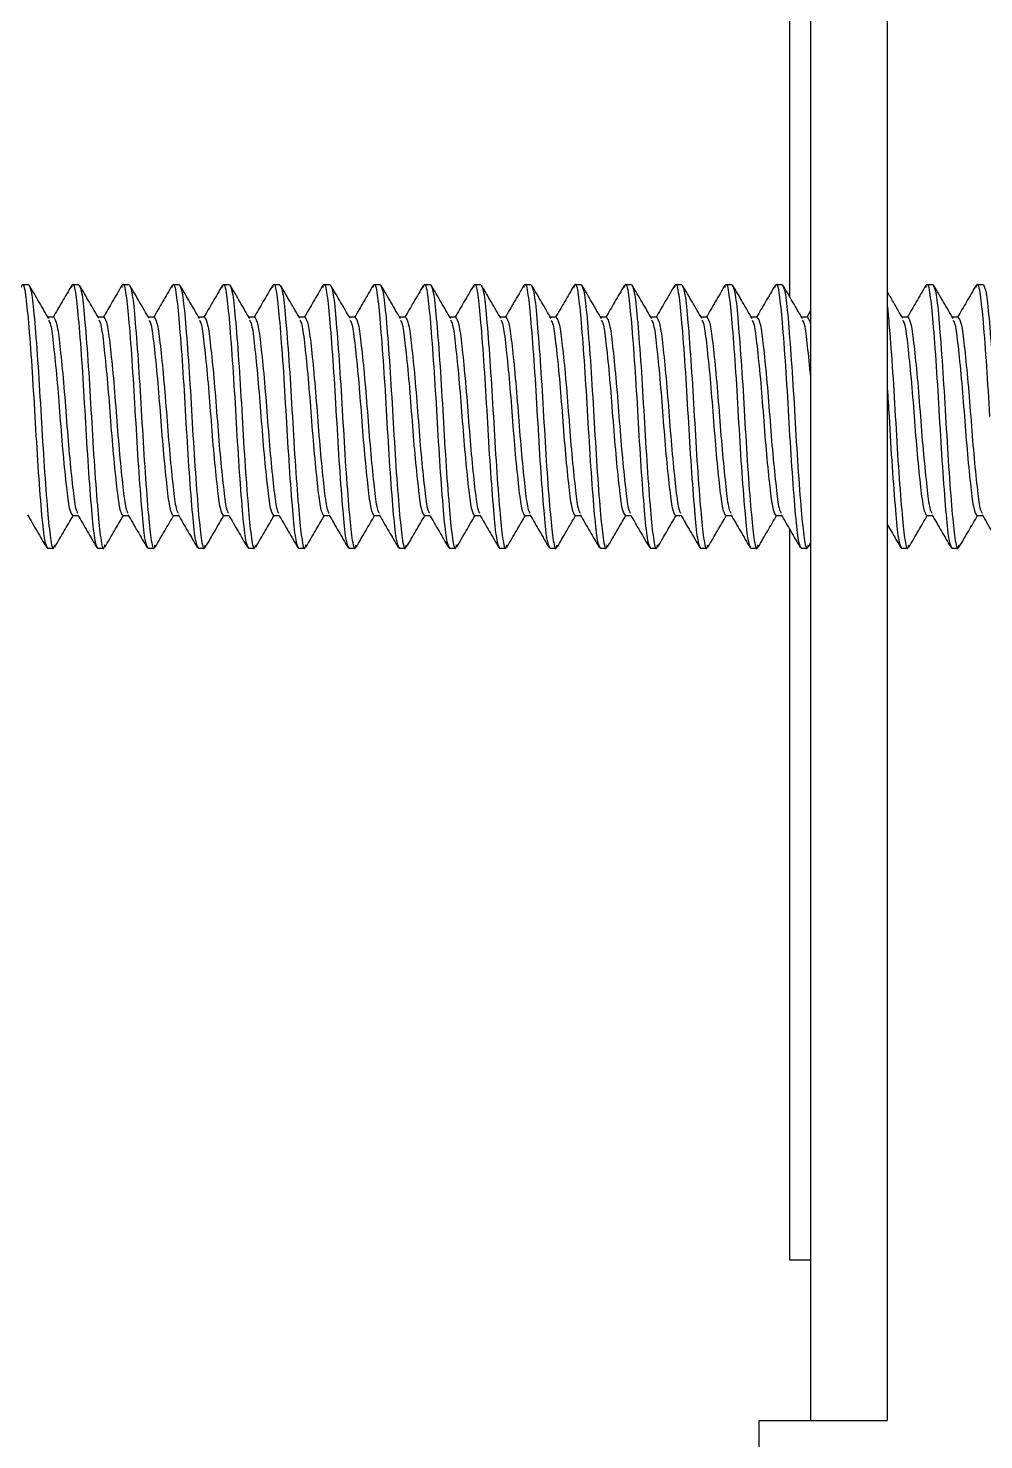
# Model space of a CAD drawing. Header units: inches. Extents: x -2.74 to 2.74, y -2.85 to 0.05.
# Drawn here: x -0.596 to -0.002, y -1.637 to -0.758 of the extents above; entities that cross this region are included whole.
import ezdxf

# ---------------------------------------------------------------- set-up
doc = ezdxf.new("R2010")
doc.units = ezdxf.units.IN
doc.header["$LTSCALE"] = 0.5
doc.header["$MEASUREMENT"] = 0
doc.layers.add('Hardware', color=242, linetype='CONTINUOUS')
doc.layers.add('Mounting', color=4, linetype='CONTINUOUS')

msp = doc.modelspace()

# ---------------------------------------------------------------- linework, layer by layer
at = {"layer": 'Hardware', "linetype": 'Continuous', "lineweight": 25, "transparency": 16777216}
for p, q in [((-0.59596, -0.918), (-0.59986, -0.918)), ((-0.56471, -0.918), (-0.56861, -0.918)), ((-0.53346, -0.918), (-0.53736, -0.918)), ((-0.50221, -0.918), (-0.50611, -0.918)), ((-0.47096, -0.918), (-0.47486, -0.918)), ((-0.43971, -0.918), (-0.44361, -0.918)), ((-0.40846, -0.918), (-0.41236, -0.918)), ((-0.37721, -0.918), (-0.38111, -0.918)), ((-0.34596, -0.918), (-0.34986, -0.918)), ((-0.31471, -0.918), (-0.31861, -0.918)), ((-0.28346, -0.918), (-0.28736, -0.918)), ((-0.25221, -0.918), (-0.25611, -0.918)), ((-0.22096, -0.918), (-0.22486, -0.918)), ((-0.18971, -0.918), (-0.19361, -0.918)), ((-0.15846, -0.918), (-0.16236, -0.918)), ((-0.12721, -0.918), (-0.13111, -0.918)), ((-0.03346, -0.918), (-0.03736, -0.918)), ((-0.00221, -0.918), (-0.00611, -0.918)), ((-0.58033, -0.9383), (-0.58387, -0.9383)), ((-0.54908, -0.9383), (-0.55262, -0.9383)), ((-0.51783, -0.9383), (-0.52137, -0.9383)), ((-0.48658, -0.9383), (-0.49012, -0.9383)), ((-0.45533, -0.9383), (-0.45887, -0.9383)), ((-0.42408, -0.9383), (-0.42762, -0.9383)), ((-0.39283, -0.9383), (-0.39637, -0.9383)), ((-0.36158, -0.9383), (-0.36512, -0.9383)), ((-0.33033, -0.9383), (-0.33387, -0.9383)), ((-0.29908, -0.9383), (-0.30262, -0.9383)), ((-0.26783, -0.9383), (-0.27137, -0.9383)), ((-0.23658, -0.9383), (-0.24012, -0.9383)), ((-0.20533, -0.9383), (-0.20887, -0.9383)), ((-0.17408, -0.9383), (-0.17762, -0.9383)), ((-0.14283, -0.9383), (-0.14637, -0.9383)), ((-0.11158, -0.9383), (-0.11512, -0.9383)), ((-0.04908, -0.9383), (-0.05262, -0.9383)), ((-0.01783, -0.9383), (-0.02137, -0.9383)), ((-0.56861, -1.0617), (-0.56508, -1.0617)), ((-0.53736, -1.0617), (-0.53383, -1.0617)), ((-0.50611, -1.0617), (-0.50258, -1.0617)), ((-0.47486, -1.0617), (-0.47133, -1.0617)), ((-0.44361, -1.0617), (-0.44008, -1.0617)), ((-0.41236, -1.0617), (-0.40883, -1.0617)), ((-0.38111, -1.0617), (-0.37758, -1.0617)), ((-0.34986, -1.0617), (-0.34633, -1.0617)), ((-0.31861, -1.0617), (-0.31508, -1.0617)), ((-0.28736, -1.0617), (-0.28383, -1.0617)), ((-0.25611, -1.0617), (-0.25258, -1.0617)), ((-0.22486, -1.0617), (-0.22133, -1.0617)), ((-0.19361, -1.0617), (-0.19008, -1.0617)), ((-0.16236, -1.0617), (-0.15883, -1.0617)), ((-0.13111, -1.0617), (-0.12758, -1.0617)), ((-0.03736, -1.0617), (-0.03383, -1.0617)), ((-0.00611, -1.0617), (-0.00258, -1.0617)), ((-0.58424, -1.082), (-0.58033, -1.082)), ((-0.55299, -1.082), (-0.54908, -1.082)), ((-0.52174, -1.082), (-0.51783, -1.082)), ((-0.49049, -1.082), (-0.48658, -1.082)), ((-0.45924, -1.082), (-0.45533, -1.082)), ((-0.42799, -1.082), (-0.42408, -1.082)), ((-0.39674, -1.082), (-0.39283, -1.082)), ((-0.36549, -1.082), (-0.36158, -1.082)), ((-0.33424, -1.082), (-0.33033, -1.082)), ((-0.30299, -1.082), (-0.29908, -1.082)), ((-0.27174, -1.082), (-0.26783, -1.082)), ((-0.24049, -1.082), (-0.23658, -1.082)), ((-0.20924, -1.082), (-0.20533, -1.082)), ((-0.17799, -1.082), (-0.17408, -1.082)), ((-0.14674, -1.082), (-0.14283, -1.082)), ((-0.11549, -1.082), (-0.11158, -1.082)), ((-0.05299, -1.082), (-0.04908, -1.082)), ((-0.02174, -1.082), (-0.01783, -1.082))]:
    msp.add_line(p, q, dxfattribs=at)
for points, knots in [([(-0.60044, -0.91982), (-0.60025, -0.91909), (-0.59939, -0.91582), (-0.59782, -0.92287), (-0.59606, -0.94039), (-0.59393, -0.9678), (-0.59267, -0.98936), (-0.59205, -1)], [0, 0, 0, 0, 0.067414, 0.302889, 0.531012, 0.768551, 1, 1, 1, 1]), ([(-0.59596, -0.918), (-0.59527, -0.91926), (-0.59392, -0.92173), (-0.59215, -0.9407), (-0.59003, -0.96772), (-0.58877, -0.98933), (-0.58814, -1)], [0, 0, 0, 0, 0.2524966, 0.4971109, 0.7518203, 1, 1, 1, 1]), ([(-0.58341, -0.93908), (-0.5854, -0.93568), (-0.58937, -0.92885), (-0.59334, -0.92202), (-0.59533, -0.91861)], [0, 0, 0, 0, 0.499522, 1, 1, 1, 1]), ([(-0.56919, -0.9185), (-0.57117, -0.92192), (-0.57501, -0.92852), (-0.57885, -0.93512), (-0.58071, -0.9383)], [0, 0, 0, 0, 0.51786, 1, 1, 1, 1]), ([(-0.56919, -0.91982), (-0.569, -0.91909), (-0.56814, -0.91582), (-0.56657, -0.92287), (-0.56481, -0.94039), (-0.56268, -0.9678), (-0.56142, -0.98936), (-0.5608, -1)], [0, 0, 0, 0, 0.067414, 0.302889, 0.531012, 0.768551, 1, 1, 1, 1]), ([(-0.56471, -0.918), (-0.56402, -0.91926), (-0.56267, -0.92173), (-0.56091, -0.9407), (-0.55878, -0.96772), (-0.55752, -0.98933), (-0.55689, -1)], [0, 0, 0, 0, 0.2524967, 0.4971106, 0.7518208, 1, 1, 1, 1]), ([(-0.55216, -0.93908), (-0.55415, -0.93568), (-0.55812, -0.92885), (-0.56209, -0.92202), (-0.56408, -0.91861)], [0, 0, 0, 0, 0.499522, 1, 1, 1, 1]), ([(-0.53794, -0.9185), (-0.53992, -0.92192), (-0.54376, -0.92852), (-0.5476, -0.93512), (-0.54946, -0.9383)], [0, 0, 0, 0, 0.517847, 1, 1, 1, 1]), ([(-0.53794, -0.91982), (-0.53775, -0.91909), (-0.53689, -0.91582), (-0.53532, -0.92287), (-0.53356, -0.94039), (-0.53143, -0.9678), (-0.53017, -0.98936), (-0.52955, -1)], [0, 0, 0, 0, 0.067414, 0.302888, 0.531012, 0.768551, 1, 1, 1, 1]), ([(-0.53346, -0.918), (-0.53277, -0.91926), (-0.53142, -0.92173), (-0.52966, -0.9407), (-0.52753, -0.96772), (-0.52627, -0.98933), (-0.52564, -1)], [0, 0, 0, 0, 0.2524967, 0.4971106, 0.7518208, 1, 1, 1, 1]), ([(-0.52091, -0.93908), (-0.5229, -0.93568), (-0.52687, -0.92885), (-0.53084, -0.92202), (-0.53283, -0.91861)], [0, 0, 0, 0, 0.499522, 1, 1, 1, 1]), ([(-0.50669, -0.9185), (-0.50867, -0.92192), (-0.51251, -0.92852), (-0.51635, -0.93512), (-0.51821, -0.9383)], [0, 0, 0, 0, 0.517873, 1, 1, 1, 1]), ([(-0.50669, -0.91982), (-0.5065, -0.91909), (-0.50564, -0.91582), (-0.50407, -0.92287), (-0.50231, -0.94039), (-0.50019, -0.9678), (-0.49892, -0.98936), (-0.4983, -1)], [0, 0, 0, 0, 0.0674136, 0.3028885, 0.5310124, 0.768551, 1, 1, 1, 1]), ([(-0.50221, -0.918), (-0.50152, -0.91926), (-0.50017, -0.92173), (-0.49841, -0.9407), (-0.49628, -0.96772), (-0.49502, -0.98933), (-0.49439, -1)], [0, 0, 0, 0, 0.2524961, 0.4971106, 0.7518208, 1, 1, 1, 1]), ([(-0.48966, -0.93908), (-0.49165, -0.93568), (-0.49562, -0.92885), (-0.49959, -0.92202), (-0.50157, -0.91861)], [0, 0, 0, 0, 0.499522, 1, 1, 1, 1]), ([(-0.47544, -0.9185), (-0.47742, -0.92192), (-0.48126, -0.92852), (-0.4851, -0.93512), (-0.48696, -0.9383)], [0, 0, 0, 0, 0.517873, 1, 1, 1, 1]), ([(-0.47544, -0.91982), (-0.47525, -0.91909), (-0.47439, -0.91582), (-0.47282, -0.92287), (-0.47106, -0.94039), (-0.46894, -0.9678), (-0.46767, -0.98936), (-0.46705, -1)], [0, 0, 0, 0, 0.0674136, 0.3028885, 0.5310124, 0.768551, 1, 1, 1, 1]), ([(-0.47096, -0.918), (-0.47027, -0.91926), (-0.46892, -0.92173), (-0.46716, -0.9407), (-0.46503, -0.96772), (-0.46377, -0.98933), (-0.46314, -1)], [0, 0, 0, 0, 0.2524966, 0.4971109, 0.7518203, 1, 1, 1, 1]), ([(-0.45841, -0.93908), (-0.4604, -0.93568), (-0.46437, -0.92885), (-0.46834, -0.92202), (-0.47032, -0.91861)], [0, 0, 0, 0, 0.499522, 1, 1, 1, 1]), ([(-0.44419, -0.9185), (-0.44617, -0.92192), (-0.45001, -0.92852), (-0.45385, -0.93512), (-0.45571, -0.9383)], [0, 0, 0, 0, 0.517873, 1, 1, 1, 1]), ([(-0.44419, -0.91982), (-0.444, -0.91909), (-0.44314, -0.91582), (-0.44157, -0.92287), (-0.43981, -0.94039), (-0.43768, -0.9678), (-0.43642, -0.98936), (-0.4358, -1)], [0, 0, 0, 0, 0.067414, 0.302889, 0.531013, 0.768551, 1, 1, 1, 1]), ([(-0.43971, -0.918), (-0.43902, -0.91926), (-0.43767, -0.92173), (-0.43591, -0.9407), (-0.43378, -0.96772), (-0.43252, -0.98933), (-0.43189, -1)], [0, 0, 0, 0, 0.2524966, 0.4971109, 0.7518203, 1, 1, 1, 1]), ([(-0.42716, -0.93908), (-0.42915, -0.93568), (-0.43312, -0.92885), (-0.43709, -0.92202), (-0.43907, -0.91861)], [0, 0, 0, 0, 0.499509, 1, 1, 1, 1]), ([(-0.41294, -0.9185), (-0.41492, -0.92192), (-0.41876, -0.92852), (-0.4226, -0.93512), (-0.42446, -0.9383)], [0, 0, 0, 0, 0.517873, 1, 1, 1, 1]), ([(-0.41294, -0.91982), (-0.41275, -0.91909), (-0.41189, -0.91582), (-0.41032, -0.92287), (-0.40856, -0.94039), (-0.40643, -0.9678), (-0.40517, -0.98936), (-0.40455, -1)], [0, 0, 0, 0, 0.067414, 0.302889, 0.531012, 0.768551, 1, 1, 1, 1]), ([(-0.40846, -0.918), (-0.40777, -0.91926), (-0.40642, -0.92173), (-0.40465, -0.9407), (-0.40253, -0.96772), (-0.40127, -0.98933), (-0.40064, -1)], [0, 0, 0, 0, 0.2524966, 0.4971109, 0.7518203, 1, 1, 1, 1]), ([(-0.39591, -0.93908), (-0.3979, -0.93568), (-0.40187, -0.92885), (-0.40584, -0.92202), (-0.40783, -0.91861)], [0, 0, 0, 0, 0.499522, 1, 1, 1, 1]), ([(-0.38169, -0.9185), (-0.38367, -0.92192), (-0.38751, -0.92852), (-0.39135, -0.93512), (-0.39321, -0.9383)], [0, 0, 0, 0, 0.51786, 1, 1, 1, 1]), ([(-0.38169, -0.91982), (-0.3815, -0.91909), (-0.38064, -0.91582), (-0.37907, -0.92287), (-0.37731, -0.94039), (-0.37518, -0.9678), (-0.37392, -0.98936), (-0.3733, -1)], [0, 0, 0, 0, 0.067414, 0.302889, 0.531012, 0.768551, 1, 1, 1, 1]), ([(-0.37721, -0.918), (-0.37652, -0.91926), (-0.37517, -0.92173), (-0.37341, -0.9407), (-0.37128, -0.96772), (-0.37002, -0.98933), (-0.36939, -1)], [0, 0, 0, 0, 0.2524967, 0.4971106, 0.7518208, 1, 1, 1, 1]), ([(-0.36466, -0.93908), (-0.36665, -0.93568), (-0.37062, -0.92885), (-0.37459, -0.92202), (-0.37658, -0.91861)], [0, 0, 0, 0, 0.499522, 1, 1, 1, 1]), ([(-0.35044, -0.9185), (-0.35242, -0.92192), (-0.35626, -0.92852), (-0.3601, -0.93512), (-0.36196, -0.9383)], [0, 0, 0, 0, 0.517847, 1, 1, 1, 1]), ([(-0.35044, -0.91982), (-0.35025, -0.91909), (-0.34939, -0.91582), (-0.34782, -0.92287), (-0.34606, -0.94039), (-0.34393, -0.9678), (-0.34267, -0.98936), (-0.34205, -1)], [0, 0, 0, 0, 0.067414, 0.302888, 0.531012, 0.768551, 1, 1, 1, 1]), ([(-0.34596, -0.918), (-0.34527, -0.91926), (-0.34392, -0.92173), (-0.34216, -0.9407), (-0.34003, -0.96772), (-0.33877, -0.98933), (-0.33814, -1)], [0, 0, 0, 0, 0.2524967, 0.4971106, 0.7518208, 1, 1, 1, 1]), ([(-0.33341, -0.93908), (-0.3354, -0.93568), (-0.33937, -0.92885), (-0.34334, -0.92202), (-0.34533, -0.91861)], [0, 0, 0, 0, 0.499522, 1, 1, 1, 1]), ([(-0.31919, -0.9185), (-0.32117, -0.92192), (-0.32501, -0.92852), (-0.32885, -0.93512), (-0.33071, -0.9383)], [0, 0, 0, 0, 0.517873, 1, 1, 1, 1]), ([(-0.31919, -0.91982), (-0.319, -0.91909), (-0.31814, -0.91582), (-0.31657, -0.92287), (-0.31481, -0.94039), (-0.31269, -0.9678), (-0.31142, -0.98936), (-0.3108, -1)], [0, 0, 0, 0, 0.0674136, 0.3028885, 0.5310124, 0.768551, 1, 1, 1, 1]), ([(-0.31471, -0.918), (-0.31402, -0.91926), (-0.31267, -0.92173), (-0.31091, -0.9407), (-0.30878, -0.96772), (-0.30752, -0.98933), (-0.30689, -1)], [0, 0, 0, 0, 0.2524961, 0.4971106, 0.7518208, 1, 1, 1, 1]), ([(-0.30216, -0.93908), (-0.30415, -0.93568), (-0.30812, -0.92885), (-0.31209, -0.92202), (-0.31407, -0.91861)], [0, 0, 0, 0, 0.499522, 1, 1, 1, 1]), ([(-0.28794, -0.9185), (-0.28992, -0.92192), (-0.29376, -0.92852), (-0.2976, -0.93512), (-0.29946, -0.9383)], [0, 0, 0, 0, 0.517873, 1, 1, 1, 1]), ([(-0.28794, -0.91982), (-0.28775, -0.91909), (-0.28689, -0.91582), (-0.28532, -0.92287), (-0.28356, -0.94039), (-0.28144, -0.9678), (-0.28017, -0.98936), (-0.27955, -1)], [0, 0, 0, 0, 0.0674136, 0.3028885, 0.5310124, 0.768551, 1, 1, 1, 1]), ([(-0.28346, -0.918), (-0.28277, -0.91926), (-0.28142, -0.92173), (-0.27966, -0.9407), (-0.27753, -0.96772), (-0.27627, -0.98933), (-0.27564, -1)], [0, 0, 0, 0, 0.2524966, 0.4971109, 0.7518203, 1, 1, 1, 1]), ([(-0.27091, -0.93908), (-0.2729, -0.93568), (-0.27687, -0.92885), (-0.28084, -0.92202), (-0.28282, -0.91861)], [0, 0, 0, 0, 0.499522, 1, 1, 1, 1]), ([(-0.25669, -0.9185), (-0.25867, -0.92192), (-0.26251, -0.92852), (-0.26635, -0.93512), (-0.26821, -0.9383)], [0, 0, 0, 0, 0.517873, 1, 1, 1, 1]), ([(-0.25669, -0.91982), (-0.2565, -0.91909), (-0.25564, -0.91582), (-0.25407, -0.92287), (-0.25231, -0.94039), (-0.25018, -0.9678), (-0.24892, -0.98936), (-0.2483, -1)], [0, 0, 0, 0, 0.067414, 0.302889, 0.531013, 0.768551, 1, 1, 1, 1]), ([(-0.25221, -0.918), (-0.25152, -0.91926), (-0.25017, -0.92173), (-0.24841, -0.9407), (-0.24628, -0.96772), (-0.24502, -0.98933), (-0.24439, -1)], [0, 0, 0, 0, 0.2524966, 0.4971109, 0.7518203, 1, 1, 1, 1]), ([(-0.23966, -0.93908), (-0.24165, -0.93568), (-0.24562, -0.92885), (-0.24959, -0.92202), (-0.25157, -0.91861)], [0, 0, 0, 0, 0.499509, 1, 1, 1, 1]), ([(-0.22544, -0.9185), (-0.22742, -0.92192), (-0.23126, -0.92852), (-0.2351, -0.93512), (-0.23696, -0.9383)], [0, 0, 0, 0, 0.517873, 1, 1, 1, 1]), ([(-0.22544, -0.91982), (-0.22525, -0.91909), (-0.22439, -0.91582), (-0.22282, -0.92287), (-0.22106, -0.94039), (-0.21893, -0.9678), (-0.21767, -0.98936), (-0.21705, -1)], [0, 0, 0, 0, 0.067414, 0.302889, 0.531012, 0.768551, 1, 1, 1, 1]), ([(-0.22096, -0.918), (-0.22027, -0.91926), (-0.21892, -0.92173), (-0.21715, -0.9407), (-0.21503, -0.96772), (-0.21377, -0.98933), (-0.21314, -1)], [0, 0, 0, 0, 0.2524966, 0.4971109, 0.7518203, 1, 1, 1, 1]), ([(-0.20841, -0.93908), (-0.2104, -0.93568), (-0.21437, -0.92885), (-0.21834, -0.92202), (-0.22033, -0.91861)], [0, 0, 0, 0, 0.499522, 1, 1, 1, 1]), ([(-0.19419, -0.9185), (-0.19617, -0.92192), (-0.20001, -0.92852), (-0.20385, -0.93512), (-0.20571, -0.9383)], [0, 0, 0, 0, 0.517873, 1, 1, 1, 1]), ([(-0.19419, -0.91982), (-0.194, -0.91909), (-0.19314, -0.91582), (-0.19157, -0.92287), (-0.18981, -0.94039), (-0.18768, -0.9678), (-0.18642, -0.98936), (-0.1858, -1)], [0, 0, 0, 0, 0.067414, 0.302889, 0.531012, 0.768551, 1, 1, 1, 1]), ([(-0.18971, -0.918), (-0.18902, -0.91926), (-0.18767, -0.92173), (-0.1859, -0.9407), (-0.18378, -0.96772), (-0.18252, -0.98933), (-0.18189, -1)], [0, 0, 0, 0, 0.2524966, 0.4971109, 0.7518203, 1, 1, 1, 1]), ([(-0.17716, -0.93908), (-0.17915, -0.93568), (-0.18312, -0.92885), (-0.18709, -0.92202), (-0.18908, -0.91861)], [0, 0, 0, 0, 0.499522, 1, 1, 1, 1]), ([(-0.16294, -0.9185), (-0.16492, -0.92192), (-0.16876, -0.92852), (-0.1726, -0.93512), (-0.17446, -0.9383)], [0, 0, 0, 0, 0.517873, 1, 1, 1, 1]), ([(-0.16294, -0.91982), (-0.16275, -0.91909), (-0.16189, -0.91582), (-0.16032, -0.92287), (-0.15856, -0.94039), (-0.15643, -0.9678), (-0.15517, -0.98936), (-0.15455, -1)], [0, 0, 0, 0, 0.067414, 0.302889, 0.531012, 0.768551, 1, 1, 1, 1]), ([(-0.15846, -0.918), (-0.15777, -0.91926), (-0.15642, -0.92173), (-0.15465, -0.9407), (-0.15253, -0.96772), (-0.15127, -0.98933), (-0.15064, -1)], [0, 0, 0, 0, 0.2524966, 0.4971109, 0.7518203, 1, 1, 1, 1]), ([(-0.14591, -0.93908), (-0.1479, -0.93568), (-0.15187, -0.92885), (-0.15584, -0.92202), (-0.15783, -0.91861)], [0, 0, 0, 0, 0.499522, 1, 1, 1, 1]), ([(-0.13169, -0.9185), (-0.13367, -0.92192), (-0.13751, -0.92852), (-0.14135, -0.93512), (-0.14321, -0.9383)], [0, 0, 0, 0, 0.517873, 1, 1, 1, 1]), ([(-0.13169, -0.91982), (-0.1315, -0.91909), (-0.13064, -0.91582), (-0.12907, -0.92287), (-0.12731, -0.94039), (-0.12518, -0.9678), (-0.12392, -0.98936), (-0.1233, -1)], [0, 0, 0, 0, 0.067414, 0.302889, 0.531012, 0.768551, 1, 1, 1, 1]), ([(-0.12721, -0.918), (-0.12652, -0.91926), (-0.12517, -0.92173), (-0.1234, -0.9407), (-0.12128, -0.96772), (-0.12002, -0.98933), (-0.11939, -1)], [0, 0, 0, 0, 0.2524966, 0.4971109, 0.7518203, 1, 1, 1, 1]), ([(-0.11466, -0.93908), (-0.11665, -0.93568), (-0.12062, -0.92885), (-0.12459, -0.92202), (-0.12657, -0.91861)], [0, 0, 0, 0, 0.499522, 1, 1, 1, 1]), ([(-0.05216, -0.93908), (-0.05415, -0.93568), (-0.05738, -0.93013), (-0.06061, -0.92457), (-0.06186, -0.92243)], [0, 0, 0, 0, 0.4995215, 0.8135107, 0.8135107, 0.8135107, 0.8135107]), ([(-0.03794, -0.9185), (-0.03992, -0.92192), (-0.04376, -0.92852), (-0.0476, -0.93512), (-0.04946, -0.9383)], [0, 0, 0, 0, 0.517873, 1, 1, 1, 1]), ([(-0.03794, -0.91982), (-0.03775, -0.91909), (-0.03689, -0.91582), (-0.03532, -0.92287), (-0.03356, -0.94039), (-0.03144, -0.9678), (-0.03017, -0.98936), (-0.02955, -1)], [0, 0, 0, 0, 0.0674136, 0.3028885, 0.5310124, 0.768551, 1, 1, 1, 1]), ([(-0.03346, -0.918), (-0.03277, -0.91926), (-0.03142, -0.92173), (-0.02966, -0.9407), (-0.02753, -0.96772), (-0.02627, -0.98933), (-0.02564, -1)], [0, 0, 0, 0, 0.2524961, 0.4971106, 0.7518208, 1, 1, 1, 1]), ([(-0.02091, -0.93908), (-0.0229, -0.93568), (-0.02687, -0.92885), (-0.03084, -0.92202), (-0.03282, -0.91861)], [0, 0, 0, 0, 0.499522, 1, 1, 1, 1]), ([(-0.00669, -0.9185), (-0.00867, -0.92192), (-0.01251, -0.92852), (-0.01635, -0.93512), (-0.01821, -0.9383)], [0, 0, 0, 0, 0.517873, 1, 1, 1, 1]), ([(-0.00669, -0.91982), (-0.0065, -0.91909), (-0.00564, -0.91582), (-0.00407, -0.92287), (-0.00231, -0.94039), (-0.00019, -0.9678), (0.00108, -0.98936), (0.0017, -1)], [0, 0, 0, 0, 0.0674136, 0.3028885, 0.5310124, 0.768551, 1, 1, 1, 1]), ([(-0.00221, -0.918), (-0.00152, -0.91926), (-0.00017, -0.92173), (0.00159, -0.9407), (0.00372, -0.96772), (0.00498, -0.98933), (0.00561, -1)], [0, 0, 0, 0, 0.2524966, 0.4971109, 0.7518203, 1, 1, 1, 1]), ([(-0.06186, -0.93099), (-0.06153, -0.93408), (-0.06058, -0.94478), (-0.05878, -0.96772), (-0.05752, -0.98933), (-0.05689, -1)], [0.3654897, 0.3654897, 0.3654897, 0.3654897, 0.4971106, 0.7518208, 1, 1, 1, 1]), ([(-0.58033, -0.9383), (-0.57964, -0.93924), (-0.57829, -0.9411), (-0.57654, -0.95528), (-0.57442, -0.97553), (-0.57253, -0.99982), (-0.57063, -1.02432), (-0.56851, -1.04452), (-0.56693, -1.05778), (-0.56579, -1.05954), (-0.56531, -1.06028)], [0, 0, 0, 0, 0.131184, 0.258248, 0.38783, 0.519515, 0.648443, 0.780784, 0.907848, 1, 1, 1, 1]), ([(-0.54908, -0.9383), (-0.54839, -0.93924), (-0.54704, -0.9411), (-0.54529, -0.95528), (-0.54317, -0.97553), (-0.54128, -0.99982), (-0.53938, -1.02432), (-0.53726, -1.04452), (-0.53568, -1.05778), (-0.53454, -1.05954), (-0.53405, -1.06028)], [0, 0, 0, 0, 0.131184, 0.258247, 0.38783, 0.519516, 0.648443, 0.780784, 0.907848, 1, 1, 1, 1]), ([(-0.51783, -0.9383), (-0.51714, -0.93924), (-0.51579, -0.9411), (-0.51404, -0.95528), (-0.51192, -0.97553), (-0.51003, -0.99982), (-0.50813, -1.02432), (-0.50601, -1.04452), (-0.50443, -1.05778), (-0.50329, -1.05954), (-0.50281, -1.06028)], [0, 0, 0, 0, 0.131184, 0.258248, 0.387831, 0.519516, 0.648443, 0.780784, 0.907849, 1, 1, 1, 1]), ([(-0.48658, -0.9383), (-0.48589, -0.93924), (-0.48454, -0.9411), (-0.48279, -0.95528), (-0.48067, -0.97553), (-0.47878, -0.99982), (-0.47689, -1.02432), (-0.47476, -1.04452), (-0.47318, -1.05778), (-0.47204, -1.05954), (-0.47156, -1.06028)], [0, 0, 0, 0, 0.131183, 0.258248, 0.38783, 0.519516, 0.648443, 0.780784, 0.907849, 1, 1, 1, 1]), ([(-0.45533, -0.9383), (-0.45465, -0.93924), (-0.45329, -0.9411), (-0.45154, -0.95528), (-0.44942, -0.97553), (-0.44753, -0.99982), (-0.44564, -1.02432), (-0.4435, -1.04452), (-0.44193, -1.05778), (-0.44079, -1.05954), (-0.44031, -1.06028)], [0, 0, 0, 0, 0.1311837, 0.258248, 0.3878303, 0.519516, 0.6484429, 0.7807844, 0.9078481, 1, 1, 1, 1]), ([(-0.42408, -0.9383), (-0.4234, -0.93924), (-0.42204, -0.9411), (-0.42029, -0.95528), (-0.41817, -0.97553), (-0.41628, -0.99982), (-0.41439, -1.02432), (-0.41225, -1.04452), (-0.41068, -1.05778), (-0.40954, -1.05954), (-0.40906, -1.06028)], [0, 0, 0, 0, 0.1311837, 0.258248, 0.3878303, 0.519516, 0.6484429, 0.7807844, 0.9078481, 1, 1, 1, 1]), ([(-0.39283, -0.9383), (-0.39214, -0.93924), (-0.39079, -0.9411), (-0.38904, -0.95528), (-0.38692, -0.97553), (-0.38503, -0.99982), (-0.38313, -1.02432), (-0.38101, -1.04452), (-0.37943, -1.05778), (-0.37829, -1.05954), (-0.37781, -1.06028)], [0, 0, 0, 0, 0.131184, 0.258248, 0.38783, 0.519515, 0.648443, 0.780784, 0.907848, 1, 1, 1, 1]), ([(-0.36158, -0.9383), (-0.36089, -0.93924), (-0.35954, -0.9411), (-0.35779, -0.95528), (-0.35567, -0.97553), (-0.35378, -0.99982), (-0.35188, -1.02432), (-0.34976, -1.04452), (-0.34818, -1.05778), (-0.34704, -1.05954), (-0.34655, -1.06028)], [0, 0, 0, 0, 0.131184, 0.258247, 0.38783, 0.519516, 0.648443, 0.780784, 0.907848, 1, 1, 1, 1]), ([(-0.33033, -0.9383), (-0.32964, -0.93924), (-0.32829, -0.9411), (-0.32654, -0.95528), (-0.32442, -0.97553), (-0.32253, -0.99982), (-0.32063, -1.02432), (-0.31851, -1.04452), (-0.31693, -1.05778), (-0.31579, -1.05954), (-0.31531, -1.06028)], [0, 0, 0, 0, 0.131184, 0.258248, 0.387831, 0.519516, 0.648443, 0.780784, 0.907849, 1, 1, 1, 1]), ([(-0.29908, -0.9383), (-0.2984, -0.93924), (-0.29704, -0.9411), (-0.29529, -0.95528), (-0.29317, -0.97553), (-0.29128, -0.99982), (-0.28939, -1.02432), (-0.28726, -1.04452), (-0.28568, -1.05778), (-0.28454, -1.05954), (-0.28406, -1.06028)], [0, 0, 0, 0, 0.131184, 0.258248, 0.38783, 0.519516, 0.648443, 0.780784, 0.907849, 1, 1, 1, 1]), ([(-0.26783, -0.9383), (-0.26715, -0.93924), (-0.26579, -0.9411), (-0.26404, -0.95528), (-0.26192, -0.97553), (-0.26003, -0.99982), (-0.25814, -1.02432), (-0.256, -1.04452), (-0.25443, -1.05778), (-0.25329, -1.05954), (-0.25281, -1.06028)], [0, 0, 0, 0, 0.1311837, 0.258248, 0.3878303, 0.519516, 0.6484429, 0.7807844, 0.9078481, 1, 1, 1, 1]), ([(-0.23658, -0.9383), (-0.2359, -0.93924), (-0.23454, -0.9411), (-0.23279, -0.95528), (-0.23067, -0.97553), (-0.22878, -0.99982), (-0.22689, -1.02432), (-0.22475, -1.04452), (-0.22318, -1.05778), (-0.22204, -1.05954), (-0.22156, -1.06028)], [0, 0, 0, 0, 0.1311837, 0.258248, 0.3878303, 0.519516, 0.6484429, 0.7807844, 0.9078481, 1, 1, 1, 1]), ([(-0.20533, -0.9383), (-0.20464, -0.93924), (-0.20329, -0.9411), (-0.20154, -0.95528), (-0.19942, -0.97553), (-0.19753, -0.99982), (-0.19563, -1.02432), (-0.19351, -1.04452), (-0.19193, -1.05778), (-0.19079, -1.05954), (-0.1903, -1.06028)], [0, 0, 0, 0, 0.131184, 0.258248, 0.38783, 0.519515, 0.648443, 0.780784, 0.907848, 1, 1, 1, 1]), ([(-0.17408, -0.9383), (-0.17339, -0.93924), (-0.17204, -0.9411), (-0.17029, -0.95528), (-0.16817, -0.97553), (-0.16628, -0.99982), (-0.16438, -1.02432), (-0.16226, -1.04452), (-0.16068, -1.05778), (-0.15954, -1.05954), (-0.15905, -1.06028)], [0, 0, 0, 0, 0.131184, 0.258248, 0.38783, 0.519515, 0.648443, 0.780784, 0.907848, 1, 1, 1, 1]), ([(-0.14283, -0.9383), (-0.14214, -0.93924), (-0.14079, -0.9411), (-0.13904, -0.95528), (-0.13692, -0.97553), (-0.13503, -0.99982), (-0.13313, -1.02432), (-0.13101, -1.04452), (-0.12943, -1.05778), (-0.12829, -1.05954), (-0.1278, -1.06028)], [0, 0, 0, 0, 0.131184, 0.258248, 0.38783, 0.519515, 0.648443, 0.780784, 0.907848, 1, 1, 1, 1]), ([(-0.10966, -0.93435), (-0.10966, -0.93435), (-0.10966, -0.93435), (-0.10966, -0.93435), (-0.11042, -0.93567), (-0.11119, -0.93698), (-0.11196, -0.9383)], [0.8005378, 0.8005378, 0.8005378, 0.8005378, 0.8005706, 0.8005706, 0.8005706, 0.9999915, 0.9999915, 0.9999915, 0.9999915]), ([(-0.04908, -0.9383), (-0.04839, -0.93924), (-0.04704, -0.9411), (-0.04529, -0.95528), (-0.04317, -0.97553), (-0.04128, -0.99982), (-0.03938, -1.02432), (-0.03726, -1.04452), (-0.03568, -1.05778), (-0.03454, -1.05954), (-0.03406, -1.06028)], [0, 0, 0, 0, 0.131184, 0.258248, 0.38783, 0.519516, 0.648443, 0.780784, 0.907849, 1, 1, 1, 1]), ([(-0.01783, -0.9383), (-0.01715, -0.93924), (-0.01579, -0.9411), (-0.01404, -0.95528), (-0.01192, -0.97553), (-0.01003, -0.99982), (-0.00814, -1.02432), (-0.00601, -1.04452), (-0.00443, -1.05778), (-0.00329, -1.05954), (-0.00281, -1.06028)], [0, 0, 0, 0, 0.131184, 0.258248, 0.38783, 0.519516, 0.648443, 0.780784, 0.907849, 1, 1, 1, 1]), ([(-0.58348, -0.94011), (-0.58305, -0.94079), (-0.58196, -0.94251), (-0.58044, -0.95551), (-0.57831, -0.97567), (-0.57643, -1.00001), (-0.57454, -1.02429), (-0.57241, -1.04462), (-0.57065, -1.0589), (-0.5693, -1.06076), (-0.56861, -1.0617)], [0, 0, 0, 0, 0.082377, 0.210809, 0.344575, 0.47489, 0.605206, 0.738971, 0.867404, 1, 1, 1, 1]), ([(-0.55223, -0.94011), (-0.5518, -0.94079), (-0.55072, -0.94251), (-0.54919, -0.95551), (-0.54706, -0.97567), (-0.54518, -1.00001), (-0.54329, -1.02429), (-0.54116, -1.04462), (-0.5394, -1.0589), (-0.53805, -1.06076), (-0.53736, -1.0617)], [0, 0, 0, 0, 0.0823763, 0.2108087, 0.3445747, 0.4748899, 0.6052056, 0.7389715, 0.8674038, 1, 1, 1, 1]), ([(-0.52098, -0.94011), (-0.52055, -0.94079), (-0.51947, -0.94251), (-0.51794, -0.95551), (-0.51581, -0.97567), (-0.51393, -1.00001), (-0.51204, -1.02429), (-0.50991, -1.04462), (-0.50815, -1.0589), (-0.5068, -1.06076), (-0.50611, -1.0617)], [0, 0, 0, 0, 0.082376, 0.210809, 0.344574, 0.47489, 0.605205, 0.738972, 0.867404, 1, 1, 1, 1]), ([(-0.48973, -0.94011), (-0.4893, -0.94079), (-0.48822, -0.94251), (-0.48669, -0.95551), (-0.48456, -0.97567), (-0.48267, -1.00001), (-0.48079, -1.02429), (-0.47866, -1.04462), (-0.4769, -1.0589), (-0.47555, -1.06076), (-0.47486, -1.0617)], [0, 0, 0, 0, 0.082376, 0.210809, 0.344574, 0.47489, 0.605205, 0.738972, 0.867404, 1, 1, 1, 1]), ([(-0.45848, -0.94011), (-0.45805, -0.94079), (-0.45697, -0.94251), (-0.45544, -0.95551), (-0.45331, -0.97567), (-0.45142, -1.00001), (-0.44954, -1.02429), (-0.44741, -1.04462), (-0.44565, -1.0589), (-0.4443, -1.06076), (-0.44361, -1.0617)], [0, 0, 0, 0, 0.082376, 0.210809, 0.344574, 0.47489, 0.605205, 0.738972, 0.867404, 1, 1, 1, 1]), ([(-0.42723, -0.94011), (-0.4268, -0.94079), (-0.42571, -0.94251), (-0.42419, -0.95551), (-0.42206, -0.97567), (-0.42018, -1.00001), (-0.41829, -1.02429), (-0.41617, -1.04462), (-0.4144, -1.0589), (-0.41305, -1.06076), (-0.41236, -1.0617)], [0, 0, 0, 0, 0.082377, 0.210809, 0.344575, 0.47489, 0.605206, 0.738971, 0.867404, 1, 1, 1, 1]), ([(-0.39598, -0.94011), (-0.39555, -0.94079), (-0.39446, -0.94251), (-0.39294, -0.95551), (-0.39081, -0.97567), (-0.38893, -1.00001), (-0.38704, -1.02429), (-0.38491, -1.04462), (-0.38315, -1.0589), (-0.3818, -1.06076), (-0.38111, -1.0617)], [0, 0, 0, 0, 0.082377, 0.210809, 0.344575, 0.47489, 0.605206, 0.738971, 0.867404, 1, 1, 1, 1]), ([(-0.36473, -0.94011), (-0.3643, -0.94079), (-0.36322, -0.94251), (-0.36169, -0.95551), (-0.35956, -0.97567), (-0.35768, -1.00001), (-0.35579, -1.02429), (-0.35366, -1.04462), (-0.3519, -1.0589), (-0.35055, -1.06076), (-0.34986, -1.0617)], [0, 0, 0, 0, 0.0823763, 0.2108087, 0.3445747, 0.4748899, 0.6052051, 0.7389715, 0.8674038, 1, 1, 1, 1]), ([(-0.33348, -0.94011), (-0.33305, -0.94079), (-0.33197, -0.94251), (-0.33044, -0.95551), (-0.32831, -0.97567), (-0.32642, -1.00001), (-0.32454, -1.02429), (-0.32241, -1.04462), (-0.32065, -1.0589), (-0.3193, -1.06076), (-0.31861, -1.0617)], [0, 0, 0, 0, 0.082376, 0.210809, 0.344574, 0.47489, 0.605205, 0.738972, 0.867404, 1, 1, 1, 1]), ([(-0.30223, -0.94011), (-0.3018, -0.94079), (-0.30072, -0.94251), (-0.29919, -0.95551), (-0.29706, -0.97567), (-0.29517, -1.00001), (-0.29329, -1.02429), (-0.29116, -1.04462), (-0.2894, -1.0589), (-0.28805, -1.06076), (-0.28736, -1.0617)], [0, 0, 0, 0, 0.082376, 0.210809, 0.344574, 0.47489, 0.605205, 0.738972, 0.867404, 1, 1, 1, 1]), ([(-0.27098, -0.94011), (-0.27055, -0.94079), (-0.26947, -0.94251), (-0.26794, -0.95551), (-0.26581, -0.97567), (-0.26392, -1.00001), (-0.26204, -1.02429), (-0.25992, -1.04462), (-0.25815, -1.0589), (-0.2568, -1.06076), (-0.25611, -1.0617)], [0, 0, 0, 0, 0.082376, 0.210809, 0.344574, 0.47489, 0.605205, 0.738971, 0.867404, 1, 1, 1, 1]), ([(-0.23973, -0.94011), (-0.2393, -0.94079), (-0.23821, -0.94251), (-0.23669, -0.95551), (-0.23456, -0.97567), (-0.23268, -1.00001), (-0.23079, -1.02429), (-0.22867, -1.04462), (-0.2269, -1.0589), (-0.22555, -1.06076), (-0.22486, -1.0617)], [0, 0, 0, 0, 0.082377, 0.210809, 0.344575, 0.47489, 0.605206, 0.738971, 0.867404, 1, 1, 1, 1]), ([(-0.20848, -0.94011), (-0.20805, -0.94079), (-0.20696, -0.94251), (-0.20544, -0.95551), (-0.20331, -0.97567), (-0.20143, -1.00001), (-0.19954, -1.02429), (-0.19741, -1.04462), (-0.19565, -1.0589), (-0.1943, -1.06076), (-0.19361, -1.0617)], [0, 0, 0, 0, 0.082377, 0.210809, 0.344575, 0.47489, 0.605206, 0.738971, 0.867404, 1, 1, 1, 1]), ([(-0.17723, -0.94011), (-0.1768, -0.94079), (-0.17571, -0.94251), (-0.17419, -0.95551), (-0.17206, -0.97567), (-0.17018, -1.00001), (-0.16829, -1.02429), (-0.16616, -1.04462), (-0.1644, -1.0589), (-0.16305, -1.06076), (-0.16236, -1.0617)], [0, 0, 0, 0, 0.082377, 0.210809, 0.344575, 0.47489, 0.605206, 0.738971, 0.867404, 1, 1, 1, 1]), ([(-0.14598, -0.94011), (-0.14555, -0.94079), (-0.14446, -0.94251), (-0.14294, -0.95551), (-0.14081, -0.97567), (-0.13893, -1.00001), (-0.13704, -1.02429), (-0.13491, -1.04462), (-0.13315, -1.0589), (-0.1318, -1.06076), (-0.13111, -1.0617)], [0, 0, 0, 0, 0.082377, 0.210809, 0.344575, 0.47489, 0.605206, 0.738971, 0.867404, 1, 1, 1, 1]), ([(-0.11473, -0.94011), (-0.1143, -0.94079), (-0.11321, -0.94251), (-0.11171, -0.95534), (-0.11032, -0.9685), (-0.10966, -0.97576)], [0, 0, 0, 0, 0.0823768, 0.2108087, 0.3398972, 0.3398972, 0.3398972, 0.3398972]), ([(-0.05223, -0.94011), (-0.0518, -0.94079), (-0.05072, -0.94251), (-0.04919, -0.95551), (-0.04706, -0.97567), (-0.04517, -1.00001), (-0.04329, -1.02429), (-0.04116, -1.04462), (-0.0394, -1.0589), (-0.03805, -1.06076), (-0.03736, -1.0617)], [0, 0, 0, 0, 0.082376, 0.210809, 0.344574, 0.47489, 0.605205, 0.738972, 0.867404, 1, 1, 1, 1]), ([(-0.02098, -0.94011), (-0.02055, -0.94079), (-0.01947, -0.94251), (-0.01794, -0.95551), (-0.01581, -0.97567), (-0.01392, -1.00001), (-0.01204, -1.02429), (-0.00991, -1.04462), (-0.00815, -1.0589), (-0.0068, -1.06076), (-0.00611, -1.0617)], [0, 0, 0, 0, 0.082376, 0.210809, 0.344574, 0.47489, 0.605205, 0.738972, 0.867404, 1, 1, 1, 1]), ([(-0.59205, -1), (-0.59143, -1.01067), (-0.59017, -1.03228), (-0.58804, -1.0593), (-0.58628, -1.07827), (-0.58492, -1.08074), (-0.58424, -1.082)], [0, 0, 0, 0, 0.24818, 0.50289, 0.747504, 1, 1, 1, 1]), ([(-0.58814, -1), (-0.58752, -1.01064), (-0.58626, -1.0322), (-0.58413, -1.05961), (-0.58238, -1.07716), (-0.58079, -1.08419), (-0.57991, -1.08081), (-0.5797, -1.08001)], [0, 0, 0, 0, 0.229987, 0.466025, 0.692707, 0.926694, 1, 1, 1, 1]), ([(-0.5608, -1), (-0.56018, -1.01067), (-0.55891, -1.03228), (-0.55679, -1.0593), (-0.55503, -1.07827), (-0.55367, -1.08074), (-0.55299, -1.082)], [0, 0, 0, 0, 0.24818, 0.50289, 0.747504, 1, 1, 1, 1]), ([(-0.55689, -1), (-0.55627, -1.01064), (-0.55501, -1.0322), (-0.55288, -1.05961), (-0.55113, -1.07716), (-0.54954, -1.08419), (-0.54866, -1.08081), (-0.54845, -1.08001)], [0, 0, 0, 0, 0.229987, 0.466025, 0.692708, 0.926695, 1, 1, 1, 1]), ([(-0.52955, -1), (-0.52893, -1.01067), (-0.52767, -1.03228), (-0.52554, -1.0593), (-0.52378, -1.07827), (-0.52242, -1.08074), (-0.52174, -1.082)], [0, 0, 0, 0, 0.24818, 0.50289, 0.747504, 1, 1, 1, 1]), ([(-0.52564, -1), (-0.52502, -1.01064), (-0.52376, -1.0322), (-0.52163, -1.05961), (-0.51988, -1.07716), (-0.51829, -1.08419), (-0.51741, -1.08081), (-0.5172, -1.08001)], [0, 0, 0, 0, 0.229987, 0.466025, 0.692708, 0.926695, 1, 1, 1, 1]), ([(-0.4983, -1), (-0.49768, -1.01067), (-0.49642, -1.03228), (-0.49429, -1.0593), (-0.49253, -1.07827), (-0.49118, -1.08074), (-0.49049, -1.082)], [0, 0, 0, 0, 0.2481796, 0.5028901, 0.7475035, 1, 1, 1, 1]), ([(-0.49439, -1), (-0.49377, -1.01064), (-0.49251, -1.0322), (-0.49038, -1.05961), (-0.48863, -1.07716), (-0.48704, -1.08419), (-0.48616, -1.08081), (-0.48595, -1.08001)], [0, 0, 0, 0, 0.2299866, 0.4660253, 0.6927075, 0.9266945, 1, 1, 1, 1]), ([(-0.46705, -1), (-0.46643, -1.01067), (-0.46517, -1.03228), (-0.46304, -1.0593), (-0.46128, -1.07827), (-0.45993, -1.08074), (-0.45924, -1.082)], [0, 0, 0, 0, 0.2481796, 0.5028901, 0.7475035, 1, 1, 1, 1]), ([(-0.46314, -1), (-0.46252, -1.01064), (-0.46126, -1.0322), (-0.45913, -1.05961), (-0.45738, -1.07716), (-0.45579, -1.08419), (-0.45491, -1.08081), (-0.4547, -1.08001)], [0, 0, 0, 0, 0.229987, 0.466025, 0.692707, 0.926694, 1, 1, 1, 1]), ([(-0.4358, -1), (-0.43518, -1.01067), (-0.43392, -1.03228), (-0.43179, -1.0593), (-0.43003, -1.07827), (-0.42867, -1.08074), (-0.42799, -1.082)], [0, 0, 0, 0, 0.24818, 0.50289, 0.747504, 1, 1, 1, 1]), ([(-0.43189, -1), (-0.43127, -1.01064), (-0.43001, -1.0322), (-0.42788, -1.05961), (-0.42613, -1.07716), (-0.42454, -1.08419), (-0.42366, -1.08081), (-0.42345, -1.08001)], [0, 0, 0, 0, 0.229987, 0.466025, 0.692707, 0.926694, 1, 1, 1, 1]), ([(-0.40455, -1), (-0.40393, -1.01067), (-0.40266, -1.03228), (-0.40054, -1.0593), (-0.39878, -1.07827), (-0.39742, -1.08074), (-0.39674, -1.082)], [0, 0, 0, 0, 0.24818, 0.50289, 0.747504, 1, 1, 1, 1]), ([(-0.40064, -1), (-0.40002, -1.01064), (-0.39876, -1.0322), (-0.39663, -1.05961), (-0.39488, -1.07716), (-0.39329, -1.08419), (-0.39241, -1.08081), (-0.3922, -1.08001)], [0, 0, 0, 0, 0.229987, 0.466025, 0.692707, 0.926694, 1, 1, 1, 1]), ([(-0.3733, -1), (-0.37268, -1.01067), (-0.37141, -1.03228), (-0.36929, -1.0593), (-0.36753, -1.07827), (-0.36617, -1.08074), (-0.36549, -1.082)], [0, 0, 0, 0, 0.24818, 0.50289, 0.747504, 1, 1, 1, 1]), ([(-0.36939, -1), (-0.36877, -1.01064), (-0.36751, -1.0322), (-0.36538, -1.05961), (-0.36363, -1.07716), (-0.36204, -1.08419), (-0.36116, -1.08081), (-0.36095, -1.08001)], [0, 0, 0, 0, 0.229987, 0.466025, 0.692708, 0.926695, 1, 1, 1, 1]), ([(-0.34205, -1), (-0.34143, -1.01067), (-0.34017, -1.03228), (-0.33804, -1.0593), (-0.33628, -1.07827), (-0.33492, -1.08074), (-0.33424, -1.082)], [0, 0, 0, 0, 0.24818, 0.50289, 0.747504, 1, 1, 1, 1]), ([(-0.33814, -1), (-0.33752, -1.01064), (-0.33626, -1.0322), (-0.33413, -1.05961), (-0.33238, -1.07716), (-0.33079, -1.08419), (-0.32991, -1.08081), (-0.3297, -1.08001)], [0, 0, 0, 0, 0.229987, 0.466025, 0.692708, 0.926695, 1, 1, 1, 1]), ([(-0.3108, -1), (-0.31018, -1.01067), (-0.30892, -1.03228), (-0.30679, -1.0593), (-0.30503, -1.07827), (-0.30368, -1.08074), (-0.30299, -1.082)], [0, 0, 0, 0, 0.2481796, 0.5028901, 0.7475035, 1, 1, 1, 1]), ([(-0.30689, -1), (-0.30627, -1.01064), (-0.30501, -1.0322), (-0.30288, -1.05961), (-0.30112, -1.07716), (-0.29954, -1.08419), (-0.29866, -1.08081), (-0.29845, -1.08001)], [0, 0, 0, 0, 0.229987, 0.466025, 0.692708, 0.926694, 1, 1, 1, 1]), ([(-0.27955, -1), (-0.27893, -1.01067), (-0.27767, -1.03228), (-0.27554, -1.0593), (-0.27378, -1.07827), (-0.27243, -1.08074), (-0.27174, -1.082)], [0, 0, 0, 0, 0.2481796, 0.5028901, 0.7475035, 1, 1, 1, 1]), ([(-0.27564, -1), (-0.27502, -1.01064), (-0.27376, -1.0322), (-0.27163, -1.05961), (-0.26988, -1.07716), (-0.26829, -1.08419), (-0.26741, -1.08081), (-0.2672, -1.08001)], [0, 0, 0, 0, 0.229987, 0.466025, 0.692707, 0.926694, 1, 1, 1, 1]), ([(-0.2483, -1), (-0.24768, -1.01067), (-0.24642, -1.03228), (-0.24429, -1.0593), (-0.24253, -1.07827), (-0.24117, -1.08074), (-0.24049, -1.082)], [0, 0, 0, 0, 0.24818, 0.50289, 0.747504, 1, 1, 1, 1]), ([(-0.24439, -1), (-0.24377, -1.01064), (-0.24251, -1.0322), (-0.24038, -1.05961), (-0.23863, -1.07716), (-0.23704, -1.08419), (-0.23616, -1.08081), (-0.23595, -1.08001)], [0, 0, 0, 0, 0.229987, 0.466025, 0.692707, 0.926694, 1, 1, 1, 1]), ([(-0.21705, -1), (-0.21643, -1.01067), (-0.21516, -1.03228), (-0.21304, -1.0593), (-0.21128, -1.07827), (-0.20992, -1.08074), (-0.20924, -1.082)], [0, 0, 0, 0, 0.24818, 0.50289, 0.747504, 1, 1, 1, 1]), ([(-0.21314, -1), (-0.21252, -1.01064), (-0.21126, -1.0322), (-0.20913, -1.05961), (-0.20738, -1.07716), (-0.20579, -1.08419), (-0.20491, -1.08081), (-0.2047, -1.08001)], [0, 0, 0, 0, 0.229987, 0.466025, 0.692707, 0.926694, 1, 1, 1, 1]), ([(-0.1858, -1), (-0.18518, -1.01067), (-0.18391, -1.03228), (-0.18179, -1.0593), (-0.18003, -1.07827), (-0.17867, -1.08074), (-0.17799, -1.082)], [0, 0, 0, 0, 0.24818, 0.50289, 0.747504, 1, 1, 1, 1]), ([(-0.18189, -1), (-0.18127, -1.01064), (-0.18001, -1.0322), (-0.17788, -1.05961), (-0.17613, -1.07716), (-0.17454, -1.08419), (-0.17366, -1.08081), (-0.17345, -1.08001)], [0, 0, 0, 0, 0.229987, 0.466025, 0.692707, 0.926694, 1, 1, 1, 1]), ([(-0.15455, -1), (-0.15393, -1.01067), (-0.15266, -1.03228), (-0.15054, -1.0593), (-0.14878, -1.07827), (-0.14742, -1.08074), (-0.14674, -1.082)], [0, 0, 0, 0, 0.24818, 0.50289, 0.747504, 1, 1, 1, 1]), ([(-0.15064, -1), (-0.15002, -1.01064), (-0.14876, -1.0322), (-0.14663, -1.05961), (-0.14488, -1.07716), (-0.14329, -1.08419), (-0.14241, -1.08081), (-0.1422, -1.08001)], [0, 0, 0, 0, 0.229987, 0.466025, 0.692707, 0.926694, 1, 1, 1, 1]), ([(-0.1233, -1), (-0.12268, -1.01067), (-0.12141, -1.03228), (-0.11929, -1.0593), (-0.11753, -1.07827), (-0.11617, -1.08074), (-0.11549, -1.082)], [0, 0, 0, 0, 0.24818, 0.50289, 0.747504, 1, 1, 1, 1]), ([(-0.11939, -1), (-0.11877, -1.01064), (-0.11751, -1.0322), (-0.11538, -1.05961), (-0.11363, -1.07716), (-0.11204, -1.08419), (-0.11116, -1.08081), (-0.11095, -1.08001)], [0, 0, 0, 0, 0.229987, 0.466025, 0.692707, 0.926694, 1, 1, 1, 1]), ([(-0.0608, -1), (-0.06018, -1.01067), (-0.05892, -1.03228), (-0.05679, -1.0593), (-0.05503, -1.07827), (-0.05367, -1.08074), (-0.05299, -1.082)], [0, 0, 0, 0, 0.24818, 0.50289, 0.747504, 1, 1, 1, 1]), ([(-0.05689, -1), (-0.05627, -1.01064), (-0.05501, -1.0322), (-0.05288, -1.05961), (-0.05113, -1.07716), (-0.04954, -1.08419), (-0.04866, -1.08081), (-0.04845, -1.08001)], [0, 0, 0, 0, 0.229987, 0.466025, 0.692708, 0.926695, 1, 1, 1, 1]), ([(-0.02955, -1), (-0.02893, -1.01067), (-0.02767, -1.03228), (-0.02554, -1.0593), (-0.02378, -1.07827), (-0.02243, -1.08074), (-0.02174, -1.082)], [0, 0, 0, 0, 0.2481796, 0.5028901, 0.7475035, 1, 1, 1, 1]), ([(-0.02564, -1), (-0.02502, -1.01064), (-0.02376, -1.0322), (-0.02163, -1.05961), (-0.01987, -1.07716), (-0.01829, -1.08419), (-0.01741, -1.08081), (-0.0172, -1.08001)], [0, 0, 0, 0, 0.229987, 0.466025, 0.692708, 0.926694, 1, 1, 1, 1]), ([(-0.59662, -1.0612), (-0.59464, -1.0646), (-0.59068, -1.07139), (-0.58673, -1.0782), (-0.58475, -1.0816)], [0, 0, 0, 0, 0.499705, 1, 1, 1, 1]), ([(-0.5797, -1.08139), (-0.57772, -1.07798), (-0.5739, -1.07141), (-0.57008, -1.06485), (-0.56824, -1.0617)], [0, 0, 0, 0, 0.520467, 1, 1, 1, 1]), ([(-0.56537, -1.0612), (-0.56339, -1.0646), (-0.55943, -1.07139), (-0.55548, -1.0782), (-0.5535, -1.0816)], [0, 0, 0, 0, 0.499718, 1, 1, 1, 1]), ([(-0.54845, -1.08139), (-0.54647, -1.07798), (-0.54265, -1.07141), (-0.53883, -1.06485), (-0.53699, -1.0617)], [0, 0, 0, 0, 0.52048, 1, 1, 1, 1]), ([(-0.53412, -1.0612), (-0.53214, -1.0646), (-0.52818, -1.07139), (-0.52423, -1.0782), (-0.52225, -1.0816)], [0, 0, 0, 0, 0.499718, 1, 1, 1, 1]), ([(-0.5172, -1.08139), (-0.51521, -1.07798), (-0.5114, -1.07141), (-0.50758, -1.06485), (-0.50574, -1.0617)], [0, 0, 0, 0, 0.52048, 1, 1, 1, 1]), ([(-0.50287, -1.0612), (-0.50089, -1.0646), (-0.49693, -1.07139), (-0.49298, -1.0782), (-0.491, -1.0816)], [0, 0, 0, 0, 0.49973, 1, 1, 1, 1]), ([(-0.48595, -1.08139), (-0.48396, -1.07798), (-0.48015, -1.07141), (-0.47633, -1.06485), (-0.47449, -1.0617)], [0, 0, 0, 0, 0.52048, 1, 1, 1, 1]), ([(-0.47162, -1.0612), (-0.46964, -1.0646), (-0.46568, -1.07139), (-0.46173, -1.0782), (-0.45975, -1.0816)], [0, 0, 0, 0, 0.499705, 1, 1, 1, 1]), ([(-0.4547, -1.08139), (-0.45271, -1.07798), (-0.4489, -1.07141), (-0.44508, -1.06485), (-0.44324, -1.0617)], [0, 0, 0, 0, 0.52048, 1, 1, 1, 1]), ([(-0.44037, -1.0612), (-0.43839, -1.0646), (-0.43443, -1.07139), (-0.43048, -1.0782), (-0.4285, -1.0816)], [0, 0, 0, 0, 0.499705, 1, 1, 1, 1]), ([(-0.42345, -1.08139), (-0.42147, -1.07798), (-0.41765, -1.07141), (-0.41383, -1.06485), (-0.41199, -1.0617)], [0, 0, 0, 0, 0.520493, 1, 1, 1, 1]), ([(-0.40912, -1.0612), (-0.40714, -1.0646), (-0.40318, -1.07139), (-0.39923, -1.0782), (-0.39725, -1.0816)], [0, 0, 0, 0, 0.499705, 1, 1, 1, 1]), ([(-0.3922, -1.08139), (-0.39022, -1.07798), (-0.3864, -1.07141), (-0.38258, -1.06485), (-0.38074, -1.0617)], [0, 0, 0, 0, 0.520467, 1, 1, 1, 1]), ([(-0.37787, -1.0612), (-0.37589, -1.0646), (-0.37193, -1.07139), (-0.36798, -1.0782), (-0.366, -1.0816)], [0, 0, 0, 0, 0.499718, 1, 1, 1, 1]), ([(-0.36095, -1.08139), (-0.35897, -1.07798), (-0.35515, -1.07141), (-0.35133, -1.06485), (-0.34949, -1.0617)], [0, 0, 0, 0, 0.52048, 1, 1, 1, 1]), ([(-0.34662, -1.0612), (-0.34464, -1.0646), (-0.34068, -1.07139), (-0.33673, -1.0782), (-0.33475, -1.0816)], [0, 0, 0, 0, 0.499718, 1, 1, 1, 1]), ([(-0.3297, -1.08139), (-0.32771, -1.07798), (-0.3239, -1.07141), (-0.32008, -1.06485), (-0.31824, -1.0617)], [0, 0, 0, 0, 0.52048, 1, 1, 1, 1]), ([(-0.31537, -1.0612), (-0.31339, -1.0646), (-0.30943, -1.07139), (-0.30548, -1.0782), (-0.3035, -1.0816)], [0, 0, 0, 0, 0.49973, 1, 1, 1, 1]), ([(-0.29845, -1.08139), (-0.29646, -1.07798), (-0.29265, -1.07141), (-0.28883, -1.06485), (-0.28699, -1.0617)], [0, 0, 0, 0, 0.52048, 1, 1, 1, 1]), ([(-0.28412, -1.0612), (-0.28214, -1.0646), (-0.27818, -1.07139), (-0.27423, -1.0782), (-0.27225, -1.0816)], [0, 0, 0, 0, 0.499705, 1, 1, 1, 1]), ([(-0.2672, -1.08139), (-0.26521, -1.07798), (-0.2614, -1.07141), (-0.25758, -1.06485), (-0.25574, -1.0617)], [0, 0, 0, 0, 0.52048, 1, 1, 1, 1]), ([(-0.25287, -1.0612), (-0.25089, -1.0646), (-0.24693, -1.07139), (-0.24298, -1.0782), (-0.241, -1.0816)], [0, 0, 0, 0, 0.499705, 1, 1, 1, 1]), ([(-0.23595, -1.08139), (-0.23397, -1.07798), (-0.23015, -1.07141), (-0.22633, -1.06485), (-0.22449, -1.0617)], [0, 0, 0, 0, 0.520493, 1, 1, 1, 1]), ([(-0.22162, -1.0612), (-0.21964, -1.0646), (-0.21568, -1.07139), (-0.21173, -1.0782), (-0.20975, -1.0816)], [0, 0, 0, 0, 0.499705, 1, 1, 1, 1]), ([(-0.2047, -1.08139), (-0.20272, -1.07798), (-0.1989, -1.07141), (-0.19508, -1.06485), (-0.19324, -1.0617)], [0, 0, 0, 0, 0.520467, 1, 1, 1, 1]), ([(-0.19037, -1.0612), (-0.18839, -1.0646), (-0.18443, -1.07139), (-0.18048, -1.0782), (-0.1785, -1.0816)], [0, 0, 0, 0, 0.499705, 1, 1, 1, 1]), ([(-0.17345, -1.08139), (-0.17147, -1.07798), (-0.16765, -1.07141), (-0.16383, -1.06485), (-0.16199, -1.0617)], [0, 0, 0, 0, 0.520467, 1, 1, 1, 1]), ([(-0.15912, -1.0612), (-0.15714, -1.0646), (-0.15318, -1.07139), (-0.14923, -1.0782), (-0.14725, -1.0816)], [0, 0, 0, 0, 0.499705, 1, 1, 1, 1]), ([(-0.1422, -1.08139), (-0.14022, -1.07798), (-0.1364, -1.07141), (-0.13258, -1.06485), (-0.13074, -1.0617)], [0, 0, 0, 0, 0.520467, 1, 1, 1, 1]), ([(-0.12787, -1.0612), (-0.12589, -1.0646), (-0.12193, -1.07139), (-0.11798, -1.0782), (-0.116, -1.0816)], [0, 0, 0, 0, 0.499705, 1, 1, 1, 1]), ([(-0.04845, -1.08139), (-0.04646, -1.07798), (-0.04265, -1.07141), (-0.03883, -1.06485), (-0.03699, -1.0617)], [0, 0, 0, 0, 0.52048, 1, 1, 1, 1]), ([(-0.03412, -1.0612), (-0.03214, -1.0646), (-0.02818, -1.07139), (-0.02423, -1.0782), (-0.02225, -1.0816)], [0, 0, 0, 0, 0.49973, 1, 1, 1, 1]), ([(-0.0172, -1.08139), (-0.01521, -1.07798), (-0.0114, -1.07141), (-0.00758, -1.06485), (-0.00574, -1.0617)], [0, 0, 0, 0, 0.52048, 1, 1, 1, 1]), ([(-0.00287, -1.0612), (-0.00089, -1.0646), (0.00307, -1.07139), (0.00702, -1.0782), (0.009, -1.0816)], [0, 0, 0, 0, 0.499705, 1, 1, 1, 1]), ([(-0.06186, -1.06723), (-0.06105, -1.06862), (-0.05826, -1.07341), (-0.05548, -1.0782), (-0.0535, -1.0816)], [0.2959238, 0.2959238, 0.2959238, 0.2959238, 0.4997303, 1, 1, 1, 1])]:
    msp.add_open_spline(points, degree=3, knots=knots, dxfattribs=at)
for points in [[(-0.11158, -0.9383), (-0.11093, -0.9392), (-0.11027, -0.9401), (-0.10966, -0.94271)], [(-0.06186, -0.98222), (-0.0615, -0.98805), (-0.06115, -0.99403), (-0.0608, -1)], [(-0.11095, -1.08139), (-0.11052, -1.08065), (-0.11009, -1.07991), (-0.10966, -1.07917)]]:
    msp.add_open_spline(points, degree=3, dxfattribs=at)
at = {"layer": 'Mounting', "linetype": 'Continuous', "lineweight": 25, "transparency": 16777216}
for p, q in [((-0.10966, -0.375), (-0.10966, -1.625)), ((-0.06186, -0.375), (-0.06186, -1.625)), ((-0.1226, -0.475), (-0.1226, -0.92545)), ((-0.1226, -1.07025), (-0.1226, -1.525)), ((-0.1226, -1.525), (-0.10966, -1.525)), ((-0.14156, -1.6489), (-0.14156, -1.625)), ((-0.14156, -1.625), (-0.06186, -1.625))]:
    msp.add_line(p, q, dxfattribs=at)

doc.saveas('drawing.dxf')
